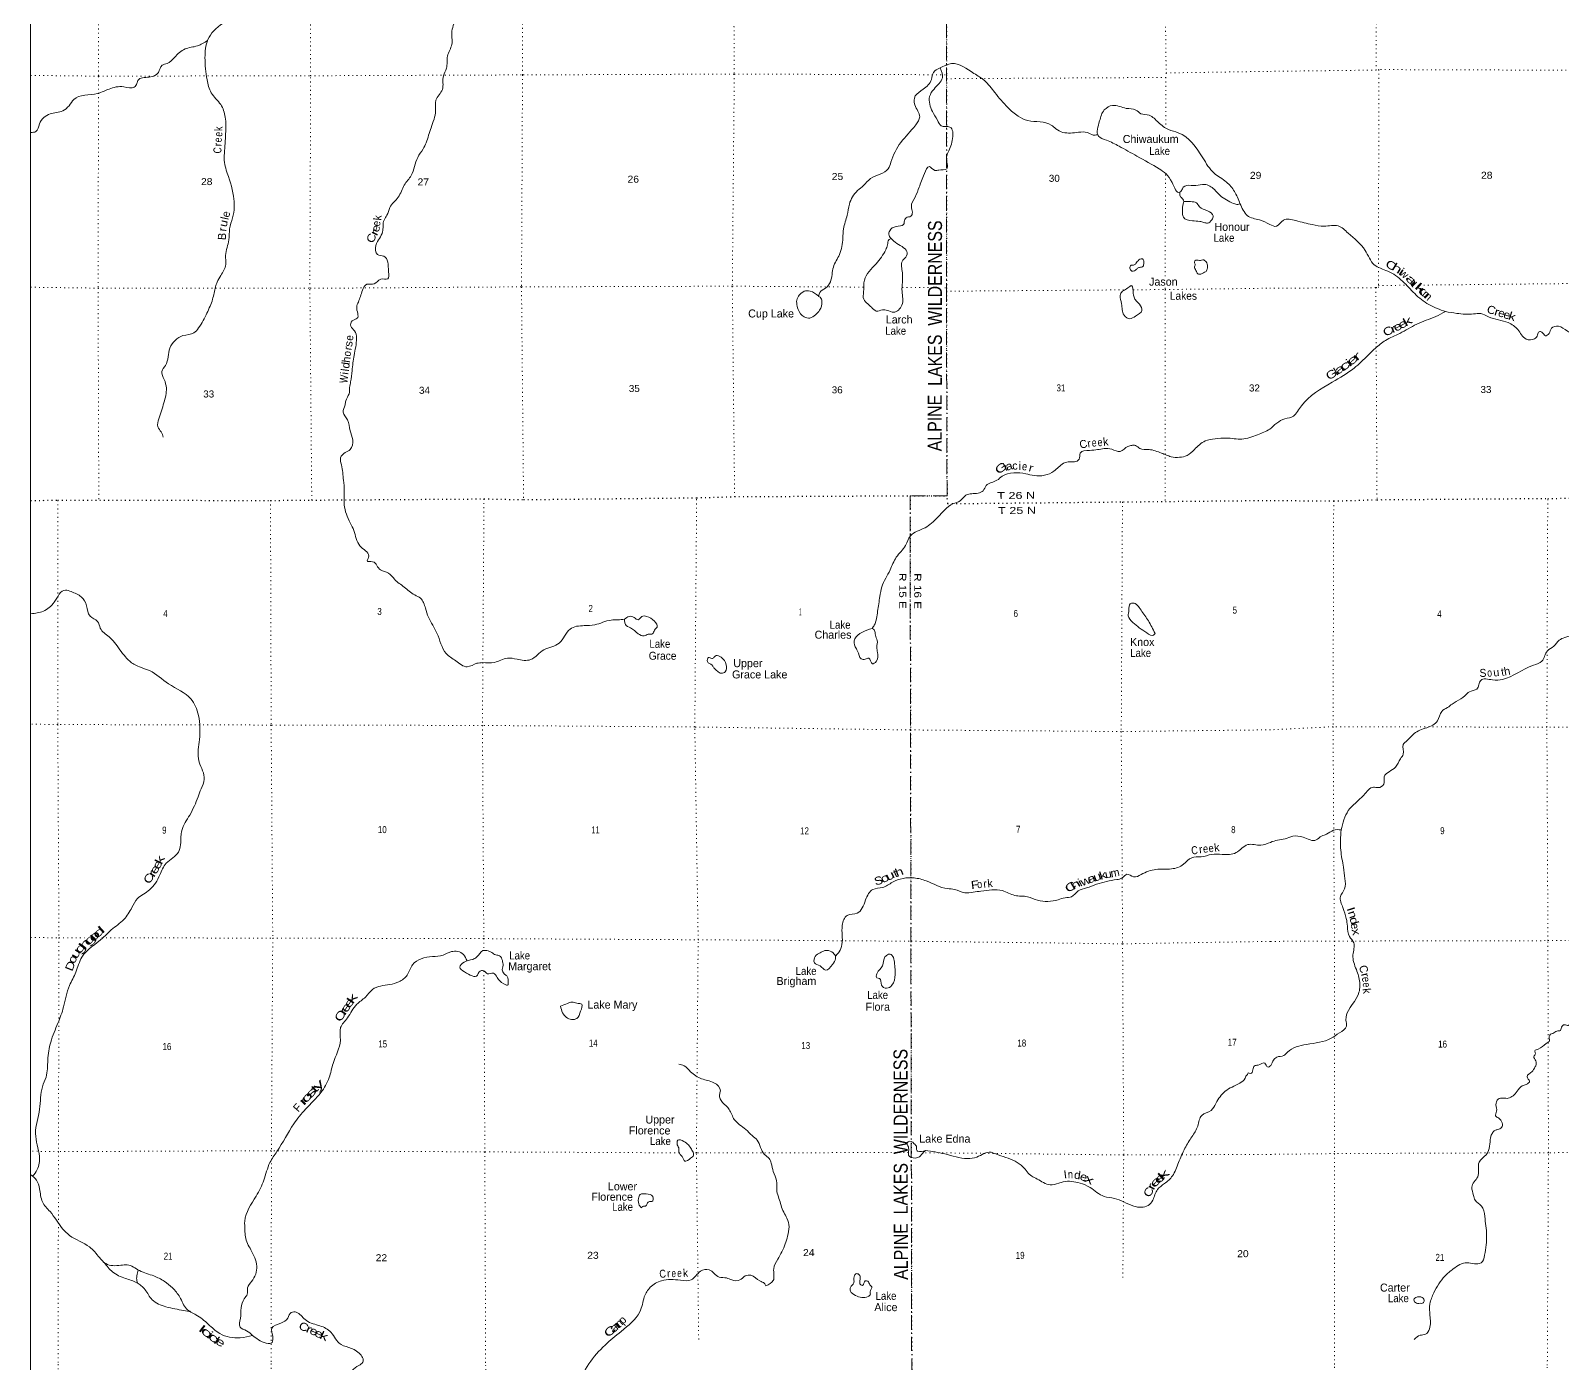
# Model space of a CAD drawing. Header units: feet. Extents: x -3 to 248627, y 0 to 184934.
# Drawn here: x 0 to 38283, y 52369 to 85678 of the extents above; entities that cross this region are included whole.
import ezdxf
from ezdxf.enums import TextEntityAlignment as Align

# ---------------------------------------------------------------- set-up
doc = ezdxf.new("R2010")
doc.units = ezdxf.units.FT
doc.header["$LTSCALE"] = 70
doc.linetypes.add('DOT_DASHED', pattern=[7.7, 5, -1.2, 0.3, -1.2])
doc.linetypes.add('DOTTED', pattern=[1.5, 0.3, -1.2])
for name, color, linetype, lineweight in [('39', 7, 'Continuous', 13), ('4', 7, 'Continuous', 13), ('44', 7, 'DOT_DASHED', 13), ('6', 7, 'DOTTED', 25), ('7', 7, 'DOTTED', 13)]:
    doc.layers.add(name, color=color, linetype=linetype, lineweight=lineweight)
doc.layers.add('41', color=7, linetype='Continuous')

msp = doc.modelspace()

# ---------------------------------------------------------------- linework, layer by layer
at = {"layer": '39'}
for points in [[(12042.26, 91757.17), (11678.51, 91396.9), (11569.26, 91177.31), (11347.16, 90955.93), (11084.57, 90635.81), (10979.33, 90410.16), (10726.98, 90174.72), (10444.66, 90062.34), (10164.19, 89869.3), (9833.47, 89732.82), (9569.2, 89578.06), (8954.21, 89363.49), (8623.34, 89156.43), (8104.87, 88846.89), (7985.8, 88752.34), (7955.02, 88482.19), (7676.4, 88210.5), (7476.73, 88114.09), (6970.54, 87897.29), (6595.26, 87647.97), (6294.49, 87382.37), (5683.16, 86988.32), (5513.44, 86760.78), (5404.26, 86575.48), (5315.15, 86357.86), (5068.71, 86053.84), (4572.25, 85667.64), (4430.77, 85454.16), (4357.3, 85002.6), (4408.56, 84451.98), (4514.67, 84125.09), (4749.81, 83830.22), (4864.02, 83517.43), (4873.24, 83102.01), (4844.03, 82616.08), (4843.55, 82382.16), (4889.5, 82194.53), (5071.52, 81540.82), (5048.25, 81002.45), (4973.12, 80724.31), (4956.44, 80452.11), (4873.02, 80057.03), (4876.59, 79835.2), (4753.11, 79555.14), (4662.11, 79394), (4619.55, 79275.11), (4546.37, 78962.68), (4406.64, 78620.14), (4198.33, 78247.49), (4081.22, 78124.71), (3807.05, 78054.66), (3482.01, 77744.75), (3368.28, 77311.41), (3279.32, 77162.36), (3337.33, 76958.58), (3391.3, 76744.72), (3330.1, 76377.83), (3206.36, 75974.76), (3181.77, 75775.17), (3262.1, 75647.97), (3316.24, 75520.83)], [(10078.28, 89830.82), (10091.09, 89595.19), (10064.58, 89439.97), (10168.89, 89215.93), (10258.9, 88893.11), (10246.47, 88727.77), (10272.17, 88487.76), (10336.03, 88187.17), (10410.05, 87928.9), (10439.71, 87652.58), (10549.93, 87364), (10593.65, 87067.48), (10480.33, 86829.75), (10451.59, 86573.71), (10432.91, 86307.56), (10593.5, 86014.85), (10528.31, 85668.13), (10527.62, 85333.39), (10420.23, 85043.21), (10393.41, 84738.77), (10316.45, 84545.33), (10289.56, 84206.6), (10129.83, 83936.7), (10121.24, 83678.6), (10007.52, 83251.31), (9883.84, 82876.48), (9808.97, 82721.35), (9673.54, 82507.86), (9511.42, 82058.48), (9339.66, 81818.85), (9187.92, 81514.65), (8975.82, 81258.96), (8904.9, 81063.49), (8834.13, 80944.66), (8795.24, 80646.28), (8631.34, 80311.86), (8667.14, 80081.9), (8826.22, 80037.23), (8946.33, 79651.83), (8923.8, 79474.42), (8748.48, 79466.7), (8587.05, 79348.04), (8401.66, 79338.32), (8294.56, 79189.3), (8191.19, 78895.09), (8148.62, 78766.11), (8164.16, 78487.8), (8037.09, 78423.52), (8000.55, 78290.49), (8097.03, 78175.36), (8145, 77989.75), (8083.68, 77562.36), (8034.54, 77181.33), (7997.69, 76901.1), (7973.22, 76759.99), (7956.77, 76598.7), (7875.82, 76427.45), (7859.49, 76324.64), (7810.76, 76143.25), (7917.16, 75953.48), (7985.11, 75679.1), (8049.11, 75449.09), (7986.15, 75207.23), (7863.09, 75132.86), (7747.97, 75002.01), (7765.75, 74828.55), (7819.35, 74439.25), (7838.95, 74171.01), (7838.24, 73830.22), (7986.41, 73374.19), (8078.71, 73184.46), (8231.05, 72801.02), (8450.15, 72544.49), (8437.94, 72486.03), (8407.59, 72427.61), (8546.58, 72405.16), (8651.16, 72310.18), (8745.63, 72199.09), (8940.91, 72118.04), (9093.73, 71966.51), (9335.11, 71770.43), (9598.66, 71574.31), (9741.56, 71495.39), (9867.97, 71241.06), (9944.08, 71017.07), (10154.83, 70619.4), (10385.5, 70110.79), (10622.88, 69926.82), (10912.72, 69779.05), (11154.69, 69865.29), (11291.74, 69883.17)], [(4422.11, 85429.9), (4166.49, 85297.38), (3858.05, 85219.34), (3595.68, 85010.13), (3412.01, 84855.21), (3289.01, 84811.09), (3191.93, 84633.82), (2966.01, 84515.29), (2681.75, 84435.18), (2655.4, 84360.62), (2590.73, 84267.98), (2328.8, 84272.53), (1959.97, 84218.8), (1673.62, 84108.45), (1076.9, 83956.35), (959.71, 83801.31), (800.27, 83670.54), (487.8, 83596.54), (221.32, 83347.01), (132.27, 83155.61), (-0.15, 83136.02)], [(19694.58, 79036.01), (19723, 79136.79), (19864.26, 79243.39), (19987.49, 79400.44), (20062.8, 79767.3), (20214.57, 80083.6), (20300.04, 80494.81), (20316.63, 80726.68), (20408, 81063.26), (20462.97, 81339.42), (20667.17, 81679.82), (20818.56, 81808.59), (20992.19, 81981.67), (21433.96, 82226.83), (21500.79, 82392.05), (21749.64, 82883.6), (22121.28, 83320.47), (22220.43, 83523.95), (22100.14, 83820.61), (22108.66, 84044.43), (22308.48, 84211.42), (22512.49, 84457.04), (22565.25, 84634.39), (22731.23, 84744.74)], [(22730.7, 84746.99), (22788.62, 84498.85), (22578.5, 84218.96), (22469.3, 84029.62), (22537.04, 83658.44), (22665.55, 83438.39), (22759.95, 83295.03), (22977.51, 83268.39), (23043.42, 82985.94), (22929.87, 82637.3), (22891.33, 82512.35), (22894.76, 82221.96), (22695.22, 82192.11), (22602.52, 82184.22), (22461.67, 82279.27), (22338.4, 82104.07), (22206.73, 81763.53), (22105.49, 81519.73), (22012.31, 81279.94), (22038.21, 81138.73), (21997.71, 81040), (21880.77, 81001.92), (21836.22, 80895.13), (21817.96, 80832.65), (21628.46, 80784.62), (21471.07, 80674.02), (21446.71, 80587.35), (21506.73, 80481.04)], [(22730.7, 84746.99), (23017.04, 84855.33), (23576.67, 84608.22), (23840.26, 84430.25), (24097.55, 84131.3), (24425.21, 83755.59), (24680.66, 83539.32), (24920.21, 83431.98), (25508.33, 83317.9), (25625, 83224.92), (25802.13, 83135.84), (26186.98, 83137.11), (26414.65, 83128.6), (26555.57, 83067.83), (26661.57, 83074.78)], [(30224.77, 81355.59), (30084.8, 81661.47), (29887.82, 81893.76), (29580, 82116.18), (29294.67, 82499.88), (28683.43, 83126.2), (28439.79, 83207.33), (28188.29, 83381.25), (27952.91, 83561.18), (27751.5, 83601.9), (27622.73, 83690.88), (27383.05, 83735.71), (27040.67, 83808.97), (26834.91, 83694.43), (26715.47, 83420.41), (26690.52, 83043.37), (26885.75, 82940.14), (27203.79, 82788.28), (27650.59, 82541.39), (28202.03, 82225.74), (28527.75, 81886.33), (28720.67, 81637.92), (28763.07, 81680.18), (28807.57, 81766.81), (29007.14, 81810.78), (29123.99, 81806.52), (29339.65, 81834.33), (29585.2, 81706.81), (29729.97, 81557.3), (30066.04, 81357.01), (30172.78, 81332.61), (30226.08, 81352.95)], [(28824.96, 81405.81), (28798.89, 81466.36), (28728.53, 81543.12), (28726.17, 81636.95)], [(28824.96, 81405.81), (28990.18, 81403.47), (29135.19, 81374.96), (29213.58, 81278.01), (29412.84, 81176.8), (29553.62, 81045.45), (29523.2, 80952.74), (29414.22, 80866.25), (29323.59, 80884.57), (29220.88, 80910.99), (29035.54, 80923.45), (28810.05, 81012.61), (28786.22, 81184.07), (28802.68, 81347.37), (28824.96, 81405.81)], [(30967.93, 80833.41), (30714, 80946.39), (30407.96, 81053.86), (30305.48, 81193.21), (30223.21, 81358.72)], [(30967.93, 80833.41), (31134.53, 80788.15), (31313.34, 80939.39), (31619.44, 80930.48), (32030.18, 80828.49), (32329.58, 80791.51), (32682.33, 80795.67), (32928.07, 80616.73), (33355.35, 80183.68), (33582.85, 79825.7), (33917.78, 79668.95), (34290.75, 79414.56), (34591.92, 79105.33), (34946.3, 78831.19), (35362.49, 78656.07)], [(21505.45, 80480.27), (21649.75, 80359.09), (21909.18, 80120.63), (21848.46, 79987.66), (21789.89, 79921.23), (21789.28, 79624.8), (21778.24, 79156.98), (21775.52, 78814.17), (21567.63, 78641.15), (21412.58, 78685.82), (21287.68, 78698.16), (21136.5, 78670.23), (21015.8, 78763.22), (20921.27, 78848.1), (20820.77, 78967.27), (20817.1, 79142.72), (20839.89, 79443.14), (21128.86, 79851.94), (21371.36, 80198.31), (21417.97, 80327.28), (21448.43, 80446.19), (21506.73, 80481.04)], [(27639.08, 79881.6), (27725.89, 79962.09), (27788.37, 79972.05), (27822.37, 79850.99), (27785.94, 79772.42), (27695.24, 79756.46), (27642.76, 79712.2), (27525.8, 79668.07), (27473.57, 79742.78), (27503.94, 79813.3), (27580.52, 79821.22), (27639.08, 79881.6)], [(29405.81, 79716.83), (29416.02, 79783.36), (29377.98, 79900.39), (29295.47, 79948.95), (29239.02, 79930.91), (29126.2, 79939.2), (29085.81, 79894.91), (29103.79, 79820.26), (29085.56, 79773.92), (29125.68, 79685.11), (29169.83, 79602.35), (29248.4, 79594.13), (29310.93, 79628.29), (29363.36, 79648.35), (29405.81, 79716.83)], [(27336.1, 79193.13), (27450.43, 79268.94), (27525.05, 79303.07), (27549.1, 79236.48), (27578.87, 79018.64), (27631.07, 78925.77), (27711.49, 78840.92), (27773.62, 78681.49), (27612.14, 78540.65), (27475, 78476.39), (27328.1, 78569.44), (27266.22, 78851.87), (27232.4, 79061.66), (27278.93, 79156.34), (27336.1, 79193.13)], [(19695.5, 79039.26), (19479.26, 79169.52), (19334.18, 79163.76), (19259.52, 79113.49), (19170.65, 79010.82), (19184.14, 78712.34), (19332.86, 78524.52), (19473.84, 78493.99), (19613.04, 78576.4), (19720.06, 78689.12), (19776.94, 78910.83), (19734.83, 79013.75), (19694.58, 79036.01)], [(35359.39, 78656.56), (35644.51, 78611.83), (36063.35, 78598.37), (36242.88, 78606.43), (36436.53, 78527.47), (36928.83, 78379.27), (37168.62, 78204.5), (37376.81, 77969.95), (37586.5, 77975.32), (37665.41, 78076.37), (37701.42, 78152.19), (37773.65, 78138.46), (37858.3, 78051.87), (37950.24, 78106.26), (38009.71, 78238), (38188.25, 78290.44), (38409.11, 78168.52), (38503.03, 78134.15), (38507.08, 78309.48), (38568.41, 78521.83), (38659.66, 78808.12), (38699.54, 78964.5), (38824.42, 78961.69), (39000.12, 78891.19), (39353.47, 78921.55), (39496.88, 79023.18), (39756.51, 79009.27), (40355.85, 78784.06), (40804.49, 78665.08), (41080.87, 78503.6), (41366.31, 78472.98), (41472.59, 78450.43), (41612.25, 78215.4), (41886.68, 77882.58), (42057.3, 77679.12), (42097.04, 77480.62), (42294.76, 77403.58), (42475.67, 77296.68), (42687.17, 77118.51), (42909.66, 77153.83), (43082.49, 77133.81), (43489.13, 76941.17), (43812.52, 76895.58), (44275.82, 76800.47), (44849.45, 76509.3), (45139.21, 76403.98), (45490.02, 76498.92), (45811.52, 76546.13), (46052.29, 76762.51), (46306.55, 76952.37), (46358.56, 77197.2), (46511.52, 77276.43), (46694.43, 77256.18), (47143.85, 77258.17), (47251.33, 77374.71), (47431.98, 77431.14), (47865.48, 77441.55), (48128.23, 77562.66), (48448.19, 77543.36), (48682.1, 77550.2), (48939.1, 77596.84), (49322.43, 77616.44), (49641.47, 77470.13), (50026.09, 77370.74), (50321.69, 77343.93), (50611.66, 77422.09), (51091.21, 77332.66), (51661.78, 77170.61), (51968.93, 77032.63), (52099.11, 76910.74), (52341.8, 76774.21), (52559.64, 76521.3), (52811.75, 76356.33), (53033.01, 76077.13), (53286.2, 75825.11), (53529.82, 75513.47), (53943.27, 75179.53), (54375.33, 75040.76), (54838.41, 74848.87), (55131.86, 74553.92), (55383.81, 74207.49), (55586.23, 73985.17), (55861.96, 73708.77), (56038.25, 73140.22), (55992.2, 72891.23)], [(30970.19, 75713.67), (31347.76, 75974.34), (31560.92, 76042.13), (31664.42, 76160.78), (31762.43, 76303.76), (32531.64, 76889.34), (33075.86, 77244.07), (33427.9, 77566.83), (33611.3, 77742.16), (33859.57, 77934.17), (34220.34, 78111.56), (34642.8, 78342), (35116.74, 78532.97), (35359.39, 78656.56)], [(42691.54, 77116.93), (42503.35, 77011.75), (42106.78, 76855.33), (41961.48, 76584.38), (41842.21, 76044.66), (41645.32, 75547.02), (41648.77, 75347.32), (41683.78, 74856.56), (41631.94, 74444.37), (41637.1, 74057.11), (41506.45, 73810.02), (41176.27, 73561.38), (41063.63, 73483.26), (41049.94, 73239.59), (41009.14, 72956.2), (40840.46, 72720.05), (40672.21, 72415.33), (40557.78, 72085.21), (40396.74, 71830.74), (40035.86, 71387.19), (39878.87, 71221.35), (39853.61, 71000.12), (39658.04, 70821.03), (39429.8, 70711.24), (39210.81, 70564.94), (38957.12, 70574.68), (38341.01, 70509.91), (38202.42, 70442.45), (38065.91, 70290.27), (37908.08, 70174.85), (37771.2, 69919.84), (37561.28, 69817.7), (36787.36, 69464.1), (36539.21, 69451.54), (36242.67, 69438.05), (36142.98, 69222.53), (35960.04, 69154.05), (35844.78, 69049.78), (35632.01, 68911.41), (35527.71, 68845.2), (35412.92, 68761.08), (35267.54, 68661.52), (35159.33, 68426.02), (34893.45, 68256.58), (34577.68, 68108.43), (34406.51, 67938.87), (34307.37, 67834.24), (34305.85, 67594.32), (34236.73, 67480.95), (34112.97, 67270), (33833.33, 67028.28), (33818.97, 66843.1), (33675.94, 66757.6), (33563.38, 66770.21), (33319, 66572.06), (32933.2, 66183.52), (32752.75, 65699.62)], [(30974.14, 75715.45), (30664.67, 75576.44), (30275.58, 75470.32), (29884.74, 75495.28), (29604.63, 75477.67), (29356.68, 75421.69), (29086.25, 75208.47), (28902.59, 75061.62), (28715.1, 75013.59), (28501.55, 75028.12), (28392.83, 75068.66), (28259.95, 75119.33), (27951.85, 75208.66), (27724.22, 75233.3), (27611.54, 75310.15), (27518.86, 75310.33), (27426.12, 75286.31), (27234.45, 75161.66), (27020.98, 75214.51), (26827.59, 75233.03), (26668.35, 75205.11), (26466.82, 75187.36), (26232.96, 75121.27), (26204.43, 74966.05), (26087.43, 74899.73), (25932.28, 74900.03), (25813.33, 74863.97), (25575.17, 74666.81), (25081.29, 74556.86), (24871.83, 74603.65), (24569.64, 74624.4), (24283.35, 74542.28), (24152.17, 74439.7), (23883.93, 74311.16), (23805.07, 74178.22), (23682.04, 74117.96), (23377.69, 74068.14), (23228.29, 73927.28), (23052.84, 73853.01), (22842.97, 73694.11), (22513.86, 73364.04), (22356.47, 73255.45), (21987.32, 73050.48), (21867.95, 72810.75), (21635.63, 72516.78), (21481.85, 72200.49), (21275.46, 71775.4), (21226.6, 71535.52), (21167.41, 71166.61), (21084.08, 70815.9), (21029.51, 70735.34)], [(4.14, 71101.48), (319.19, 71168.92), (589.65, 71396.26), (868.33, 71696.18), (1013.32, 71657.59), (1264.91, 71524), (1399.46, 71303.94), (1483.55, 71045.66), (1674.69, 70910.18), (1740.84, 70744.69), (1960.01, 70524.46), (2092.72, 70389.09), (2372.04, 70023.56), (2581.21, 69841.66), (2969.76, 69681.6), (3446.62, 69351.97), (4003.97, 68977.82), (4196.55, 68564.06), (4217.48, 67961.07), (4188.75, 67709.06), (4214.3, 67396.44), (4340.36, 66966.68), (4259.27, 66728.88), (4184.31, 66531.41), (3977.85, 66074.05), (3777.57, 65683.24), (3757.13, 65538.08), (3693.86, 65147), (3389.03, 64867.29), (3227.25, 64577.23), (2974.62, 64204.66), (2673.95, 63987.46), (2530.43, 63763.9), (2328.32, 63463.83), (2015.48, 63204.3), (1805.51, 63003.06), (1280.65, 62522.13), (1130.78, 62147.34), (970.91, 61812.91), (822.72, 61276.8), (680.84, 60871.75), (502.56, 60398.21), (429.1, 59948.66), (385.91, 59523.26), (294.75, 59283.47), (225.08, 58720.99), (121.07, 58110.18), (218.62, 57537.29), (165.56, 57212.73), (45.08, 57044.11)], [(28101.58, 70610.65), (27934.99, 70929.59), (27752.18, 71194.11), (27545.01, 71371.97), (27482.51, 71353.95), (27449.96, 71198.74), (27433.54, 71053.58), (27548.05, 70888), (27896.08, 70623.15), (28065.22, 70568.38), (28101.58, 70610.65)], [(40153.99, 71528.73), (40119.88, 71098.98), (40243.3, 70771.57), (40214.24, 70560.5), (40179.2, 70264.89), (40373.95, 69972.17), (40549.75, 69905.7), (40774.37, 69684.9), (41292.87, 69449.41), (41569.92, 69142.74), (41899.88, 68596.95), (41892.18, 68437.83), (42020.5, 68235.32), (42404.19, 68008.92), (42496.25, 67893.93), (42677.39, 67797.1), (42790.28, 67711.89), (42936.91, 67517.04), (43157.97, 67054.35), (43099.21, 66517.31), (43256.62, 66352.45), (43405.61, 65998.26), (43291.27, 65758.87), (43151.56, 65643.04), (43045.7, 65334.91), (42813.98, 65073.96), (42596.19, 64980.06), (42300.18, 64902.04), (42188.36, 64684.77), (42137.52, 64490.33), (42012.7, 64408.45), (41956.6, 64335.11), (41823.02, 64309.88), (41556.58, 64116.26), (41394.2, 63978.77), (41243.54, 63824.88), (41185.44, 63664.88), (41048.78, 63506.65), (40559.9, 63017.59), (40428.44, 62909.65), (40261.8, 62762.17), (40144.16, 62641.82), (40035.09, 62543.46), (39806.13, 62228.01), (39643.77, 62003.82), (39475.27, 61862.43), (39206.1, 61725.33), (39081.67, 61572.87), (38974.89, 61486.55), (38881.56, 61371.7), (38793.75, 61234.55), (38667.99, 61199.07), (38557.56, 61128.97), (38549.28, 61032.37), (38482.55, 60935.07), (38431.37, 60813.22), (38339.14, 60833.44), (38263.08, 60768.62), (38220.71, 60678.83), (38172.37, 60679.92), (38068.39, 60627.82), (37968.45, 60575.63), (37952.48, 60495.33), (37963.27, 60438.63), (37874.8, 60359.97), (37682.26, 60225.17), (37594.58, 60180.77), (37609.11, 60111.88), (37569.22, 60042.21), (37620.99, 59928.13), (37616.23, 59809.27), (37571.98, 59725.58), (37528.29, 59666.07), (37400.25, 59531.84), (37431.17, 59474.69), (37464.29, 59425.55), (37377.65, 59338.78), (37278.12, 59304.72), (37150.04, 59168.48), (36932.45, 58995.93), (36807.53, 58996.73), (36675.96, 58971.46), (36624.31, 58829.46), (36638.76, 58669.84), (36613.86, 58551.44), (36695.18, 58495.17), (36764.4, 58263.75), (36668.52, 58213.48), (36593.49, 58192.99), (36543.89, 58139.66), (36495.43, 58048)], [(11291.74, 69883.17), (11589.95, 69888.64), (11918.6, 69994.87), (12156.3, 69966.18), (12496.81, 69959.47), (12829.77, 70202.82), (13210.93, 70369.45), (13481.65, 70721.82), (13836.45, 70807.84), (14098.43, 70827.49), (14507.7, 70945.67), (14674.94, 70951.39), (14842.21, 70967.2)], [(14842.21, 70967.2), (14955.19, 71035.54), (15086.1, 71009.07), (15182.71, 70954.44), (15275.56, 71034.92), (15396.46, 71038.72), (15589.65, 70921.38), (15655.83, 70767.99), (15593.22, 70697.54), (15544.67, 70604.87), (15431.81, 70590.97), (15333, 70554.87), (15184, 70605.57), (14992.89, 70753.15), (14864.1, 70834.07), (14846.14, 70916.78), (14840.66, 70967.05)], [(21029.51, 70735.34), (20777.45, 70639.04), (20599.81, 70478.06), (20607.45, 70276.39), (20667.68, 70171.41), (20759.97, 69977.65), (20854.66, 69969.4), (20945.38, 69995.43), (21037.77, 69854.1), (21134.61, 69914.4), (21167.31, 70138.18), (21147.43, 70269.29), (21159.87, 70436.64), (21111.78, 70567.81), (21089.86, 70688.84), (21030.43, 70736.7)], [(17069.74, 69759.41), (17032.07, 69819.55), (16917.4, 69908.5), (16941.79, 70007.27), (17024.36, 69986.94), (17084.87, 70019.09), (17133.31, 70057.31), (17256.13, 70016.74), (17386.71, 69828.95), (17360.16, 69655.57), (17261.35, 69617.45), (17162.73, 69668.06), (17072.14, 69754.3)], [(32753.2, 65700.84), (32561.17, 65693.85), (32387.56, 65592.9), (32265.64, 65549.27), (32132.35, 65449.44), (31801.42, 65517.38), (31548.11, 65543.24), (31351.16, 65479.12), (31167.09, 65448.98), (30990.51, 65391.01)], [(32752.75, 65699.62), (32745.09, 65193.69), (32811.8, 64766.73), (32849.64, 64485.61), (32837.69, 64229.8), (32738.51, 64036.44), (32798.59, 63758.85), (32882.99, 63486.76), (32910.84, 63296.59), (32963.34, 63039.34), (33070.53, 62881.66), (33047.34, 62575.7), (33133.62, 62210.81), (33218.82, 61886.28), (33173.1, 61564.69), (32874.68, 60946.33), (32885.34, 60796.88), (32712.19, 60629.39), (32505.51, 60492.9), (31887.35, 60339.45), (31413.32, 60144.45), (31322.84, 60065.83), (31142.42, 60019.48), (31066.27, 59950.62), (30993.78, 59812.47)], [(30990.51, 65391.01), (30744.33, 65320.15), (30417.94, 65332.88), (30129.4, 65133.81), (29776.7, 65090.13), (29516.78, 65090.64), (29254.71, 65028.63), (29020.94, 65006.91), (28817.09, 64841.95), (28514.62, 64727.59), (28123.7, 64714.24), (27754.71, 64585.9), (27567.21, 64527.79), (27400.11, 64594.66), (27283.05, 64502.13), (27147.97, 64460.04), (26641.98, 64342.05), (26389.93, 64249.78), (26184.26, 64175.57), (26014.71, 64030.71), (25853.46, 64006.82), (25680.08, 63956.75), (25168.27, 63943.63), (24914.57, 64030.84), (24598.29, 64063.72), (24288.25, 64185.31), (23752.25, 64170.23), (23556.76, 64146.41), (23347.17, 64128.67), (23091.45, 64211.84), (22914.18, 64234.37), (22382.65, 64426.98), (22080.56, 64502.18), (21542.36, 64394.33), (21290.23, 64261.73), (21050.35, 64213.8), (20868.47, 63949.99), (20658.24, 63621.7), (20410.29, 63561.69), (20284.86, 63315.92), (20277.83, 62835.99), (20204.91, 62650.61), (20132.19, 62564.04), (20119.98, 62550.27)], [(10907.02, 62429.37), (10817.34, 62590.26), (10515.25, 62659.41), (10307.53, 62571.09), (10043.51, 62537.32), (9545.4, 62332.6), (9409.87, 62074.75), (9206.03, 61907.77), (8974.17, 61837.65), (8544.74, 61713.46), (8369.05, 61524.25), (8149.05, 61343.19), (7916.64, 61000.83), (7746.89, 60759.17), (7740.21, 60450.65), (7557.66, 59866.21), (7460.22, 59509.47), (7253.93, 59138.83), (6872.26, 58724.17), (6575.31, 58353.7), (6156.81, 57664.86), (5980.94, 57388.94), (5828.91, 56945.59), (5636.69, 56550.73), (5351.29, 55924.14), (5354.87, 55702.31), (5366.61, 55530.88), (5504.96, 55203.93), (5653.23, 54798.32), (5523.49, 54415.43), (5420.41, 54260.36), (5412.01, 54095.02), (5339.25, 53984.25), (5260.2, 53758.55), (5241.52, 53494.42), (5233.02, 53276.65), (5396.03, 53183.57), (5545.12, 53069.53)], [(11790.22, 62435.11), (11721.96, 62556.23), (11623.28, 62578.61), (11524.66, 62635.26), (11401.86, 62685.91), (11305.14, 62684.09), (11153.7, 62527.09), (11050.81, 62466.8), (10831.04, 62394.63), (10726.02, 62273.84), (10846.66, 62152.61), (11166.86, 62069.31), (11213.39, 62157.95), (11326.26, 62177.89), (11420.82, 62107.13), (11565.91, 62118.95), (11662.41, 62013.9), (11827.31, 61854.27), (11932.04, 61831.88), (11932.11, 61866.17), (11910.3, 62037.61), (11853.98, 62088.14), (11791.7, 62174.97), (11806.1, 62318.12), (11790.22, 62435.11)], [(20119.98, 62550.27), (20027.6, 62652.98), (19848.34, 62683.57), (19729.35, 62631.38), (19608.27, 62538.85), (19589.81, 62383.61), (19730.69, 62300.66), (19869.5, 62197.55), (20039.04, 62338.37), (20115.91, 62481.4), (20120.08, 62551.97)], [(21441.94, 62593.76), (21353.16, 62529.4), (21292.25, 62305.68), (21146.77, 62108.35), (21152.6, 62003.47), (21219.06, 61987.21), (21269.09, 61821.76), (21391.84, 61744.89), (21526.99, 61817.22), (21604.11, 62087.29), (21580.65, 62438.21), (21524.51, 62569.4), (21480.23, 62595.7), (21441.94, 62593.76)], [(13242.64, 61294.95), (13420.09, 61365.18), (13528.96, 61395.22), (13651.82, 61370.78), (13774.67, 61344.32), (13746.12, 61174.99), (13653.05, 60991.67), (13518, 60963.7), (13296.69, 61127.47), (13242.64, 61294.95)], [(18375.39, 54303.77), (18559.97, 54436.41), (18572.67, 54732.82), (18675.92, 54972.58), (18860.06, 55353.35), (18918.89, 55546.83), (18955.64, 55780.67), (18903.7, 55994.53), (18821.4, 56145.93), (18703.23, 56493), (18653.21, 56662.49), (18643.7, 56938.78), (18561.55, 57162.77), (18509.59, 57372.59), (18461.47, 57487.63), (18340.79, 57590.71), (18160.18, 57945.97), (18033.48, 58061.16), (17872.6, 58214.73), (17586.99, 58463.32), (17458.56, 58715.64), (17215.5, 59077.08), (17239.89, 59181.89), (17079.11, 59381.84), (16771.04, 59481.25), (16628.13, 59554.12), (16495.36, 59657.23), (16332.46, 59808.79), (16197.55, 59849.38)], [(22366.77, 57687.73), (22846.15, 57604.11), (23412.1, 57488.07), (23645.9, 57525.93), (24002.78, 57644.21), (24119.56, 57601.63), (24373.26, 57516.44), (24801.95, 57279.67), (25019.08, 57047.35), (25155.95, 56976.5), (25478.04, 56832.7), (25697.75, 56872.6), (25806.62, 56904.65), (26227.67, 56873.59), (26477.29, 56764.21), (26829.45, 56541.7), (27089.27, 56492.8), (27324.83, 56405.63), (27570.43, 56298.27), (27931.13, 56315.72), (28046.25, 56446.57), (28163.67, 56714.54), (28339.27, 56861.41), (28535.11, 57054.61), (28690.94, 57387.04), (28850.86, 57747.69), (29022.71, 58031.69), (29168.34, 58299.6), (29271.65, 58567.6), (29501.6, 58690.16), (29624.87, 58867.38), (29855.19, 59169.41), (30218.29, 59372.37), (30351.53, 59495.12), (30375.82, 59549.52), (30420.26, 59601.87), (30432.4, 59628.06), (30488.79, 59613.83), (30549.42, 59706.47), (30585.89, 59803.2), (30676.6, 59823.19), (30845.95, 59871.25), (30916.28, 59776.34), (30996.63, 59813.8)], [(16567.74, 57622.4), (16515.55, 57721.31), (16328.57, 57915.26), (16173.48, 57943.79), (16161.16, 57832.91), (16203.25, 57725.95), (16201.08, 57647.31), (16283.46, 57536.24), (16347.71, 57425.2), (16494.94, 57493.48), (16565.61, 57565.94), (16567.74, 57622.4)], [(22366.77, 57687.73), (22169.29, 57676.01), (22145.14, 57694.21), (22143.3, 57778.9), (22107.15, 57835.44), (21972.32, 57918.38), (21909.77, 57872.12), (21937.78, 57777.29), (21941.59, 57668.39), (21943.41, 57575.62), (22112.51, 57500.68), (22215.34, 57534.76), (22273.9, 57597.16), (22366.77, 57687.73)], [(36495.43, 58048), (36488.46, 58007.83), (36463.47, 57798.69), (36377.93, 57584.86), (36204.37, 57399.23), (36167.6, 57029.05), (36076.14, 56908.11), (36020.61, 56772.25), (36064.25, 56567.61), (36099.82, 56449.86), (36261.62, 56301.04), (36342.27, 56041.14), (36389.92, 55574.28), (36339.97, 55069.3), (36250.95, 54879.75), (36083.23, 54859.33), (35898.44, 54885.67), (35556.3, 54730.04), (35348.6, 54549.21), (35070.95, 54132.02), (34973.93, 53857.97), (34973.13, 53561.58), (34963.58, 53235.15), (34861.63, 53096.29), (34730.06, 53071.03), (34580.47, 52963.49)], [(-0.34, 57087.63), (146.88, 56946.58), (225.02, 56732.68), (294.87, 56403.84), (483.78, 56163.51), (799.23, 55735.39), (974.18, 55565.66), (1469.26, 55278.34), (1720.57, 55011.67), (1875.41, 54862.14), (2256.15, 54821.07), (2413.33, 54830.85), (2721.31, 54687.07), (3077.68, 54553.29), (3339.34, 54421.7), (3542.51, 54255.95), (3727.41, 54025.7), (3894.04, 53732.98), (4131.49, 53583.29), (4439.29, 53348.77), (4726.94, 53114.29), (5238.51, 53008.44), (5545.12, 53069.53)], [(15263.3, 56255.7), (15213.06, 56322.35), (15191.24, 56487.75), (15237.8, 56592.52), (15384.91, 56602.31), (15547.98, 56537.47), (15527.57, 56410.46), (15465.12, 56414.62), (15408.58, 56358.27), (15364.14, 56301.89), (15319.8, 56297.94), (15263.38, 56254.92)], [(1840.14, 54887.1), (2046.26, 54656.12), (2370.32, 54490.13), (2656.22, 54384.72), (2859.36, 54210.9), (3036.16, 53960.5), (3382.36, 53782.37), (3827.46, 53690.76), (4006.73, 53660.16)], [(2688.25, 54701.14), (2656.57, 54558.14), (2654.3, 54435.13), (2677.17, 54373.05)], [(15333.34, 54033.1), (15486.9, 54270.99), (15769.32, 54433.78), (16238.82, 54446.98), (16508.84, 54458.56), (16745.03, 54671.85), (16954.65, 54709.75), (17210.17, 54523.73), (17391.46, 54503.22), (17526.36, 54454.56), (17725.84, 54454.17), (17859.02, 54552.72), (18002.12, 54572.61), (18223.47, 54429), (18338.19, 54366.26), (18375.39, 54303.77)], [(20644.54, 54617.69), (20603.39, 54585.69), (20576.96, 54468.78), (20572.74, 54378.04), (20487.89, 54267.3), (20489.72, 54176.55), (20616.43, 54065.39), (20928.69, 54040.59), (20987.24, 54096.93), (20979.3, 54155.43), (21021.87, 54280.37), (20977.65, 54332.89), (20921.42, 54425.76), (20860.98, 54429.91), (20790.23, 54319.14), (20745.93, 54331.32), (20732.11, 54472.51), (20708.17, 54585.48), (20643.47, 54616.86)], [(9217.77, 49981.92), (9542.42, 50102.28), (10203.52, 50207.87), (10578.41, 50263.6), (11033.65, 50202.22), (11561.6, 50225.39), (11828.01, 50436.61), (12281.65, 50576.88), (12610.55, 50808.14), (12729.94, 51053.93), (12788.61, 51170.77), (12984.54, 51404.31), (13265.03, 51609.45), (13591.92, 51838.7), (13953.65, 52356.25), (14357.6, 52827.33), (14757.25, 53169.36), (15223.7, 53656.46), (15333.34, 54033.1)], [(34728.35, 53869.54), (34609.85, 53886.32), (34575.78, 53981.86), (34622.9, 54015.08), (34778.08, 54015.62), (34830.27, 53919.67), (34784.8, 53870.29), (34728.35, 53869.54)], [(5545.12, 53069.53), (5695.79, 52959.15), (6034.16, 52893.96), (6050.6, 53049.2), (6026.82, 53244.85), (6254.78, 53375.49), (6424.29, 53502.2), (6515.24, 53639.14), (6640.18, 53646.97), (6857.42, 53465.06), (7191.59, 53319.21), (7475.4, 53175.49), (7710.53, 52876.58), (8207.7, 52627.58), (8305.96, 52399.52), (8205.04, 52317.03), (8039.56, 52190.31), (8016.87, 51932.24), (8080.81, 51674), (8251.68, 51478.06), (8366.25, 51342.73), (8438.47, 51191.35), (8824.36, 50718.73), (8936.74, 50494.67), (9175.98, 50238.1), (9225.69, 49915.36), (9305.82, 49687.33), (9572.71, 49156.46), (9521.87, 48930.71), (9529.58, 48759.29), (9593.64, 48557.51), (9633.7, 48442.49), (9738.07, 48242.65), (9624.93, 48095.66), (9503.3, 47736.95), (9558.82, 47301.27), (9654.79, 46940.12), (9594.01, 46776.9), (9466.73, 46613.81), (9474.12, 46287.12), (9439.37, 46045.2), (9372.73, 45974.75), (9359.81, 45868.17)]]:
    msp.add_spline(points, degree=3, dxfattribs=at)
at = {"layer": '4'}
msp.add_lwpolyline([(0, 183577.08), (30826.42, 183598.29), (61611.62, 183645.77), (92479.02, 183767.9), (123305.1, 183916.31), (154130.93, 184107.12), (184956.47, 184340.33), (215781.67, 184615.95), (246606.46, 184933.96), (248626.55, 1367.98), (217549.25, 1047.36), (186473.05, 772.71), (155393.5, 534.37), (124315.15, 341.99), (93236.57, 192.37), (62157.81, 85.49), (31078.95, 21.37), (0, -0.01)], close=True, dxfattribs=at)
msp.add_lwpolyline([(0, 183577.08), (30826.42, 183598.29), (61611.62, 183645.77), (92479.02, 183767.9), (123305.1, 183916.31), (154130.93, 184107.12), (184956.47, 184340.33), (215781.67, 184615.95), (246606.46, 184933.96), (248626.55, 1367.98), (217549.25, 1047.36), (186473.05, 772.71), (155393.5, 534.37), (124315.15, 341.99), (93236.57, 192.37), (62157.81, 85.49), (31078.95, 21.37), (0, -0.01)], close=True, dxfattribs=at)
at = {"layer": '44'}
msp.add_lwpolyline([(22901.22, 91765.58), (22886.54, 79252.56), (22904.16, 74054.95), (21979.52, 74054.36), (22032.53, 45879.21)], dxfattribs=at)
at = {"layer": '6'}
msp.add_line((22921.88, 73855.28), (22904.16, 74054.95), dxfattribs=at)
for points in [[(22901.22, 91765.58), (22899.76, 89868.77), (22892.95, 84575.27), (22892.05, 84485.23), (22886.82, 79253.6), (22886.72, 79165.47), (22904.16, 74056.97)], [(0, 73934.71), (677.5, 73942.98), (5994.82, 73936.66), (7026.47, 73944.73), (11330.37, 73974.66), (12319.65, 73956.6), (16645.75, 74002.61), (17594.83, 74031.01), (21979.52, 74054.36), (22904.16, 74054.95)], [(21979.52, 74054.36), (21990.5, 68199.39), (21999.31, 62919.2), (22010.33, 57638.93), (22021.29, 52336.5), (22030.48, 46968.19), (22032.53, 45879.21)], [(22921.88, 73855.28), (27312.06, 73900.28), (30977.27, 73937.21)], [(30977.27, 73937.21), (32567.89, 73922.46), (33650.76, 73954.55), (37917.56, 73987.57), (38989.71, 73991.68), (43250.15, 74010.73), (44296.39, 74027.51), (48547, 74056.87), (49625.14, 74058.82), (53889.1, 74055.62), (54969.77, 74079.69), (59156.77, 74060.07), (60029.99, 74088.82), (61954.32, 74056.11)]]:
    msp.add_lwpolyline(points, dxfattribs=at)
at = {"layer": '7'}
for p, q in [((28380.24, 84621.04), (30962.52, 84659.88)), ((33699.59, 84704.67), (33683.73, 79307.24)), ((22892.83, 84476.42), (28375.97, 84508.13)), ((28365.44, 82081.16), (28354.44, 79543.95)), ((21788.68, 79261.13), (22500.18, 79256.25)), ((22845.81, 79253.88), (22886.82, 79253.6)), ((33622.05, 79254.18), (33650.76, 73954.55)), ((22886.72, 79165.47), (27345.18, 79199.08))]:
    msp.add_line(p, q, dxfattribs=at)
for points in [[(1721.68, 91754.01), (1709.55, 89823.26), (1696.67, 84539.94), (1685.78, 79242.51), (1703.34, 73939.05)], [(7026.47, 73944.73), (6978.93, 79238.24), (6997.91, 84547.76), (6998.66, 89812.95), (7016, 91755.04)], [(12306.98, 91757.31), (12291.88, 89842.97), (12293.13, 84571.73), (12268.13, 79274.32), (12319.65, 73956.6)], [(17601.33, 91760.83), (17554.89, 89883.13), (17586.33, 84591.66), (17537.14, 79290.27), (17594.83, 74031.01)], [(33614, 91779.04), (33643.63, 89958.55), (33630.79, 84692.11)], [(28334.7, 88296.41), (28380.24, 84621.04), (28375.97, 84508.13), (28370.53, 83253.54)], [(54804.61, 84725.75), (49619.85, 84646.84), (44254.98, 84709.1), (38906.28, 84686.3), (33699.59, 84704.67), (33630.79, 84692.11), (30962.52, 84659.88)], [(0, 84558.83), (1696.67, 84539.94), (6991.87, 84549.79), (12311.26, 84571.69), (17586.33, 84591.66), (22524.4, 84576.41), (22892.95, 84575.27)], [(0, 79264.55), (1685.78, 79242.51), (6987.93, 79238.24), (12268.13, 79274.32), (17537.14, 79290.27), (20811.21, 79267.83)], [(28353.16, 79248.82), (28352.98, 79206.68), (28354.19, 73915.27)], [(30969.96, 79240.2), (33622.05, 79254.18), (33683.62, 79255.04), (33683.73, 79307.24), (34409.56, 79314.72)], [(34817.17, 79318.92), (38908.2, 79361.06), (38978.65, 79357.46), (44238.45, 79370.15), (44308.85, 79364.54), (49578.76, 79294.33), (49683.49, 79291.98), (54833.24, 79335.38), (60003.62, 79402.51), (61939.74, 79351.18)], [(27555.99, 79200.67), (28352.98, 79206.68), (30969.96, 79240.2)], [(677.5, 73942.98), (678.06, 68334.98), (707.4, 63007.22), (696.41, 57661.38), (685.48, 52347.82), (735.01, 47038.16), (748.79, 45868.47)], [(5994.82, 73936.66), (6011.49, 68322.57), (6050.91, 62996.8), (6017.81, 57681.26), (6010.9, 52361.64), (6030.14, 47019.78), (6072.27, 45869.27)], [(11330.37, 73974.66), (11292.53, 68312.28), (11325.91, 62984.51), (11327.3, 62690.66)], [(16697.19, 52967.96), (16640.29, 57628.3), (16683.48, 62955.92), (16599.72, 68273.71), (16645.75, 74002.61)], [(27288.33, 73899.94), (27258.33, 68160.18), (27291.75, 62854.59), (27319.18, 57577.25), (27298.75, 54498.03)], [(32567.89, 73922.46), (32552.43, 68281.03), (32585.83, 62922.82), (32590.09, 57611.63), (32587.8, 52278.41), (32610, 46958.76), (32658.88, 45892.1)], [(37961.54, 45900.41), (37955.18, 47003.81), (37906.7, 52320.03), (37934.76, 57634.52), (37922.16, 62933.79), (37896.31, 68269.66), (37917.56, 73987.57)], [(30985.15, 68202.58), (27258.33, 68160.18), (21986.1, 68200.5), (16599.72, 68273.71), (11292.53, 68312.28), (6011.49, 68322.57), (678.06, 68334.98), (0, 68343.74)], [(61970.36, 68223.07), (59221.8, 68239.4), (53894.37, 68177.81), (48552.87, 68291.97), (43239.24, 68304.68), (37896.31, 68269.66), (32552.43, 68281.03), (30985.15, 68202.58)], [(0, 63010.2), (707.4, 63007.22), (1346.42, 63005.97)], [(1780.13, 63005.13), (6050.91, 62996.8), (11325.91, 62984.51), (16683.48, 62955.92), (22010.82, 62919.33), (27291.75, 62854.59), (30992.42, 62915.63)], [(30992.42, 62915.63), (32585.83, 62922.82), (37922.16, 62933.79), (43258.97, 62964.92), (48564.67, 62958.44), (53899.8, 62917.01), (59241.62, 62903.67), (61984.94, 62921.41)], [(11329.76, 62173.01), (11351.21, 57654.74), (11372.49, 52324.98), (11383.66, 46979.1), (11386.15, 45871.32)], [(16209.81, 57630.45), (11351.21, 57654.74), (6005.73, 57683.3), (696.41, 57661.38), (0, 57671.75)], [(21939.24, 57638.79), (16640.29, 57628.3), (16566.53, 57628.67)], [(30999.75, 57592.3), (27319.18, 57577.25), (22319.02, 57635.33)], [(61999.59, 57597.73), (59290.24, 57593.5), (53912.95, 57641.92), (48550.43, 57631.54), (43242.95, 57648.14), (37934.76, 57634.52), (32590.09, 57611.63), (30999.75, 57592.3)]]:
    msp.add_lwpolyline(points, dxfattribs=at)

# ---------------------------------------------------------------- texts
at = {"layer": '41'}
for s, rotation, width, p in [('k', 89.232, 0.85, (4794.87, 83224)), ('e', 86.528, 0.8, (4790.6, 83083.87)), ('C', 86.592, 0.8, (4767.72, 82680.33)), ('e', 86.528, 0.8, (4778.18, 82940.82)), ('u', 77.16, 1.15, (4914.01, 80840.99)), ('e', 72.38, 1.15, (8718.44, 80705.33)), ('e', 82.413, 0.9, (8738.76, 80845.64)), ('C', 66.658, 1.2, (8605.49, 80454.01)), ('r', 63.893, 1.55, (8680.14, 80592.02)), ('C', 327.823, 1.4, (33950.3, 79728.8)), ('h', 327.823, 1.65, (34097.68, 79652.39)), ('i', 325.324, 1.45, (34207.04, 79575.43)), ('a', 312.521, 2.05, (34443.5, 79369.32)), ('k', 317.527, 2.15, (34676.59, 79159.89)), ('u', 317.527, 2.1, (34769.2, 79056.58)), ('k', 28.929, 1.65, (34459.82, 78328.78)), ('C', 340.802, 1.1, (36476.37, 78604.66)), ('r', 343.098, 1.25, (36618.24, 78555.16)), ('e', 343.276, 1.1, (36737.41, 78522.76)), ('e', 343.229, 1.1, (36870.11, 78480.7)), ('k', 342.423, 1.3, (37000.05, 78439.76)), ('C', 27.816, 1.3, (33972.09, 78082.21)), ('r', 25.295, 1.5, (34098.94, 78140)), ('e', 25.98, 1.35, (34204.11, 78192.65)), ('e', 28.929, 1.45, (34334.68, 78261.06)), ('s', 81.825, 1.1, (8041.72, 77835.4)), ('e', 81.825, 0.9, (8061.75, 77985.92)), ('d', 82.643, 1.05, (7968.66, 77302)), ('o', 81.845, 0.9, (8007, 77591.16)), ('c', 36.519, 1.9, (32900.56, 77227.76)), ('i', 37.712, 1.6, (33004.86, 77297.92)), ('e', 41.808, 1.9, (33095.97, 77374.5)), ('r', 41.808, 2.1, (33211.18, 77465.94)), ('W', 82.462, 0.8, (7926.12, 76956.83)), ('G', 32.551, 1.3, (32562.43, 77005.54)), ('l', 30.953, 1.25, (32671.53, 77068.72)), ('a', 32.953, 1.65, (32767.09, 77135.76)), ('e', 4.632, 0.8, (26587.94, 75282.17)), ('e', 3.632, 0.8, (26733.23, 75293.15)), ('G', 40.727, 1.5, (24318.23, 74673.79)), ('l', 25.181, 1.05, (24396.09, 74679.32)), ('a', 14.971, 1.15, (24479.11, 74699.87)), ('e', 353.608, 0.85, (24832.53, 74689.52)), ('r', 345.288, 1.2, (24980.97, 74656.05)), ('S', 2.544, 0.95, (36302.63, 69525.85)), ('o', 3.889, 0.8, (36470.01, 69532.93)), ('h', 10.889, 1.05, (36920.37, 69571.15)), ('C', 5.793, 0.85, (29098.85, 65094.08)), ('e', 4.924, 0.85, (29372.59, 65134.07)), ('e', 4.994, 0.85, (29512.61, 65147.98)), ('e', 60.774, 1.45, (3185.3, 64666.1)), ('k', 63.925, 1.55, (3317.02, 64912.04)), ('e', 60.774, 1.45, (3254.3, 64788.16)), ('t', 23.452, 1.2, (21651.42, 64525.25)), ('h', 21.886, 1.35, (21745.88, 64559.82)), ('C', 60.288, 1.3, (3036.94, 64440.48)), ('r', 59.432, 1.65, (3120.26, 64560.02)), ('S', 15.411, 1.2, (21217.14, 64339.73)), ('o', 27.708, 1.4, (21389.35, 64410.98)), ('u', 26.007, 1.5, (21521.48, 64470.6)), ('F', 6.96, 1.25, (23613.58, 64234.63)), ('o', 6.934, 0.85, (23728.5, 64247.93)), ('C', 35.374, 1.45, (26047.08, 64199.38)), ('h', 30.664, 1.6, (26160.76, 64254.87)), ('i', 27.341, 1.2, (26272.72, 64296.92)), ('w', 20.848, 1.3, (26399.2, 64337.96)), ('a', 20.194, 1.3, (26547.93, 64393.88)), ('u', 20.019, 1.35, (26690.62, 64441.49)), ('k', 17.615, 1.3, (26829.08, 64476.89)), ('u', 11.763, 1.15, (26953.09, 64502.57)), ('I', 288.348, 1.35, (32905.17, 63691.64)), ('n', 287.874, 1.25, (32948.46, 63558.62)), ('d', 41.805, 2.1, (1764.26, 63073.49)), ('d', 284.965, 1.25, (32984.97, 63406.92)), ('x', 282.53, 1.3, (33031, 63134.44)), ('g', 52.9, 1.85, (1311.26, 62690.15)), ('h', 49.997, 1.9, (1421.73, 62790.83)), ('g', 46.486, 2.1, (1545.19, 62898.48)), ('o', 42.486, 1.9, (1655.68, 62980.54)), ('D', 68.574, 1.25, (1081.88, 62265.74)), ('o', 65.862, 1.3, (1135.06, 62429.22)), ('u', 59.662, 1.65, (1209.8, 62563.4)), ('r', 284.491, 1.2, (33262.66, 62051.36)), ('e', 278.905, 0.9, (33280.15, 61949.59)), ('e', 273.026, 0.8, (33296.27, 61823.42)), ('r', 56.194, 1.8, (7896.38, 61114.36)), ('e', 56.194, 1.6, (7959.86, 61210.19)), ('e', 55.466, 1.65, (8038.78, 61325.85)), ('k', 55.683, 1.85, (8117.14, 61432.16)), ('C', 54.517, 1.45, (7814.48, 60995.34)), ('y', 47.227, 2.1, (7260.05, 59262.66)), ('r', 47.591, 2.15, (6890.42, 58863.39)), ('o', 47.591, 1.9, (6973.56, 58957.23)), ('s', 49.24, 2.15, (7073.59, 59061.73)), ('t', 48.735, 1.85, (7168.31, 59167.51)), ('I', 7.126, 1.05, (25870.85, 56992.47)), ('n', 1.038, 0.85, (25988.7, 56994.59)), ('d', 352.325, 1.1, (26149.54, 56977.81)), ('e', 340.796, 1.2, (26288.81, 56938.23)), ('x', 333.865, 1.7, (26416.98, 56875.73)), ('e', 42.176, 1.9, (28285.03, 56929.18)), ('k', 41.181, 2.1, (28379.76, 57011)), ('C', 62.414, 1.25, (28028.37, 56605.2)), ('r', 62.826, 1.55, (28096.7, 56745.39)), ('e', 48.508, 1.9, (28183, 56843.14)), ('C', 5.374, 0.85, (15805.15, 54509.13)), ('e', 1.421, 0.75, (16075.33, 54523.51)), ('e', 1.421, 0.75, (16218.58, 54526.8)), ('k', 3.074, 0.95, (16372.68, 54530.22)), ('I', 322.535, 2, (4227.53, 53158.3)), ('c', 319.138, 2.1, (4334.71, 53070.02)), ('C', 336.457, 1.2, (6785.44, 53192.3)), ('r', 336.385, 1.45, (6919.41, 53136.35)), ('e', 336.385, 1.3, (7037.65, 53084.92)), ('C', 39.104, 1.55, (14540.52, 53097.36)), ('a', 41.132, 1.95, (14661.99, 53201.32)), ('i', 322.138, 1.6, (4422.93, 52998.97)), ('c', 321.813, 1.95, (4513.44, 52933.13)), ('l', 324.752, 1.4, (4598.4, 52862.27)), ('e', 327.734, 1.55, (4692.37, 52817.32)), ('e', 334.339, 1.35, (7162.63, 53023.18)), ('k', 335.946, 1.5, (7293.31, 52960.27))]:
    msp.add_text(s, height=200, rotation=rotation, dxfattribs=dict(at, width=width)).set_placement(p, align=Align.CENTER)
for s, p in [('Chiwaukum', (27294.77, 82869.71)), ('Honour', (29586.57, 80673.85)), ('Jason', (27953.02, 79303.92)), ('Cup Lake', (17933.8, 78508.83)), ('Larch', (21372.62, 78359.06)), ('Charles', (19593.77, 70480.81)), ('Knox', (27477.46, 70298)), ('Grace Lake', (17530.93, 69487.5)), ('Upper', (17561.74, 69769.4)), ('Margaret', (11934.58, 62195.2)), ('Brigham', (18640.53, 61825.12)), ('Lake Mary', (13915.98, 61234.92)), ('Flora', (20868.48, 61182)), ('Florence', (14950.71, 58089.75)), ('Upper', (15364.6, 58362.86)), ('Lake Edna', (22209.26, 57884.92)), ('Lower', (14426.75, 56693.37)), ('Florence', (14012.84, 56433.47)), ('Carter', (33724.28, 54162.96)), ('Alice', (21086.46, 53673.74))]:
    msp.add_text(s, height=200, dxfattribs=at).set_placement(p)
for s, rotation, p in [('r', 86.592, (4776.7, 82824.62)), ('e', 76.51, (4975.42, 81068.25)), ('l', 77.361, (4945.56, 80967.18)), ('k', 84.901, (8768.66, 80993.43)), ('B', 86.023, (4881.47, 80527.06)), ('r', 83.638, (4890.49, 80697.33)), ('w', 317.639, (34264.83, 79529.51)), ('u', 314.95, (34506.13, 79317.65)), ('m', 317.81, (34839.87, 78990.96)), ('r', 81.845, (8026.09, 77724.44)), ('h', 82.659, (7988.2, 77444.65)), ('i', 82.555, (7940.26, 77102.25)), ('l', 82.555, (7955.49, 77182.8)), ('C', 14.128, (26333.37, 75248.31)), ('r', 8.81, (26468.37, 75265.17)), ('k', 6.255, (26879.56, 75305.33)), ('c', 6.171, (24611.22, 74705.8)), ('i', 358.898, (24720.18, 74700.87)), ('u', 6.906, (36641.96, 69542.18)), ('t', 8.825, (36802.5, 69554.22)), ('r', 8.048, (29258.11, 65116.29)), ('k', 6.921, (29657.05, 65163.57)), ('m', 11.763, (27121.35, 64536.31)), ('r', 4.89, (23861.84, 64259.9)), ('k', 5.146, (23987.8, 64267.23)), ('e', 280.54, (33002.41, 63280.93)), ('C', 284.928, (33222.2, 62197.4)), ('k', 276.017, (33298.57, 61667.54)), ('F', 49.533, (6743.78, 58696.82)), ('r', 3.8, (15953.17, 54518.23)), ('m', 42.265, (14744.28, 53274.78)), ('p', 45.23, (14857.37, 53384.3))]:
    msp.add_text(s, height=200, rotation=rotation, dxfattribs=at).set_placement(p, align=Align.CENTER)
for s, width, p in [('Lake', 0.9, (27955.25, 82570.17)), ('Lake', 0.9, (29564.55, 80400.74)), ('Lakes', 0.95, (28472.6, 78951.52)), ('Lake', 0.9, (21359.42, 78077.13)), ('Lake', 0.9, (19970.22, 70729.67)), ('Lake', 0.9, (15465.89, 70253.94)), ('Grace', 0.95, (15448.28, 69954.41)), ('Lake', 0.9, (27481.87, 70024.9)), ('Lake', 0.9, (11960.99, 62463.92)), ('Lake', 0.9, (19120.47, 62076.21)), ('Lake', 0.9, (20908.12, 61477.13)), ('Lake', 0.9, (15479.09, 57825.45)), ('Lake', 0.9, (14532.41, 56182.39)), ('Lake', 0.9, (21117.28, 53955.66)), ('Lake', 0.9, (33922.6, 53898.45))]:
    msp.add_text(s, height=200, dxfattribs=dict(at, width=width)).set_placement(p)
at = {"layer": '44', "width": 0.85}
for rotation, p in [(89.934, (22772, 75163.43)), (90.108, (21926.11, 54457.5))]:
    msp.add_text('ALPINE  LAKES  WILDERNESS', height=350, rotation=rotation, dxfattribs=at).set_placement(p)
at = {"layer": '6'}
for s, rotation, width, p in [('T 26 N', 0.587, 1.35, (24158.75, 73967.96)), ('T 25 N', 0.587, 1.35, (24179.48, 73593.44)), ('R 15 E', 270.107, 1.25, (21708.14, 72121.18)), ('R 16 E', 270.107, 1.25, (22083.11, 72117.4))]:
    msp.add_text(s, height=175, rotation=rotation, dxfattribs=dict(at, width=width)).set_placement(p)
at = {"layer": '7'}
for s, width, p in [('28', 1.1, (4257.98, 81817.82)), ('27', 1.1, (9670.44, 81809.39)), ('26', 1.1, (14918.26, 81878.3)), ('25', 1.1, (20022.85, 81946.02)), ('30', 1.05, (25448.83, 81899.74)), ('29', 1.1, (30473.9, 81973.69)), ('28', 1.1, (36249.77, 81975.33)), ('33', 1.05, (4313.64, 76509.01)), ('34', 1.05, (9705.72, 76601.35)), ('35', 1.05, (14951.29, 76646.64)), ('36', 1.05, (20021.9, 76612.04)), ('31', 0.85, (25639.57, 76660.94)), ('32', 1.05, (30449.86, 76659.2)), ('33', 1.05, (36236.88, 76621.82)), ('3', 0.85, (8664.73, 71074.02)), ('2', 0.85, (13941.92, 71148.43)), ('1', 0.4, (19205.47, 71064.03)), ('5', 0.85, (30040.57, 71106.92)), ('4', 0.85, (3314.12, 71021.57)), ('6', 0.85, (24566.27, 71024.89)), ('4', 0.85, (35155.67, 71011.81)), ('9', 0.85, (3285.79, 65609.59)), ('10', 0.85, (8677.7, 65621.26)), ('11', 0.65, (14016.58, 65612.68)), ('12', 0.85, (19231.34, 65591.2)), ('7', 0.85, (24628.84, 65629.12)), ('8', 0.85, (30004.15, 65621.93)), ('9', 0.85, (35228.92, 65593.49)), ('16', 0.85, (3296.07, 60199.09)), ('15', 0.85, (8688.85, 60265.31)), ('14', 0.85, (13951.05, 60285.66)), ('13', 0.85, (19262.2, 60225.92)), ('18', 0.85, (24661.5, 60287.54)), ('17', 0.85, (29920.41, 60307.01)), ('16', 0.85, (35178.29, 60261.36)), ('21', 0.85, (3325.46, 54961.96)), ('23', 1.1, (13910.85, 54981.6)), ('24', 1.1, (19305.25, 55049.53)), ('19', 0.85, (24621.07, 54980.3)), ('20', 1.1, (30155.92, 55022.51)), ('22', 1.1, (8624.05, 54921.42)), ('21', 0.85, (35111.36, 54930.56))]:
    msp.add_text(s, height=175, dxfattribs=dict(at, width=width)).set_placement(p)

doc.saveas('drawing.dxf')
